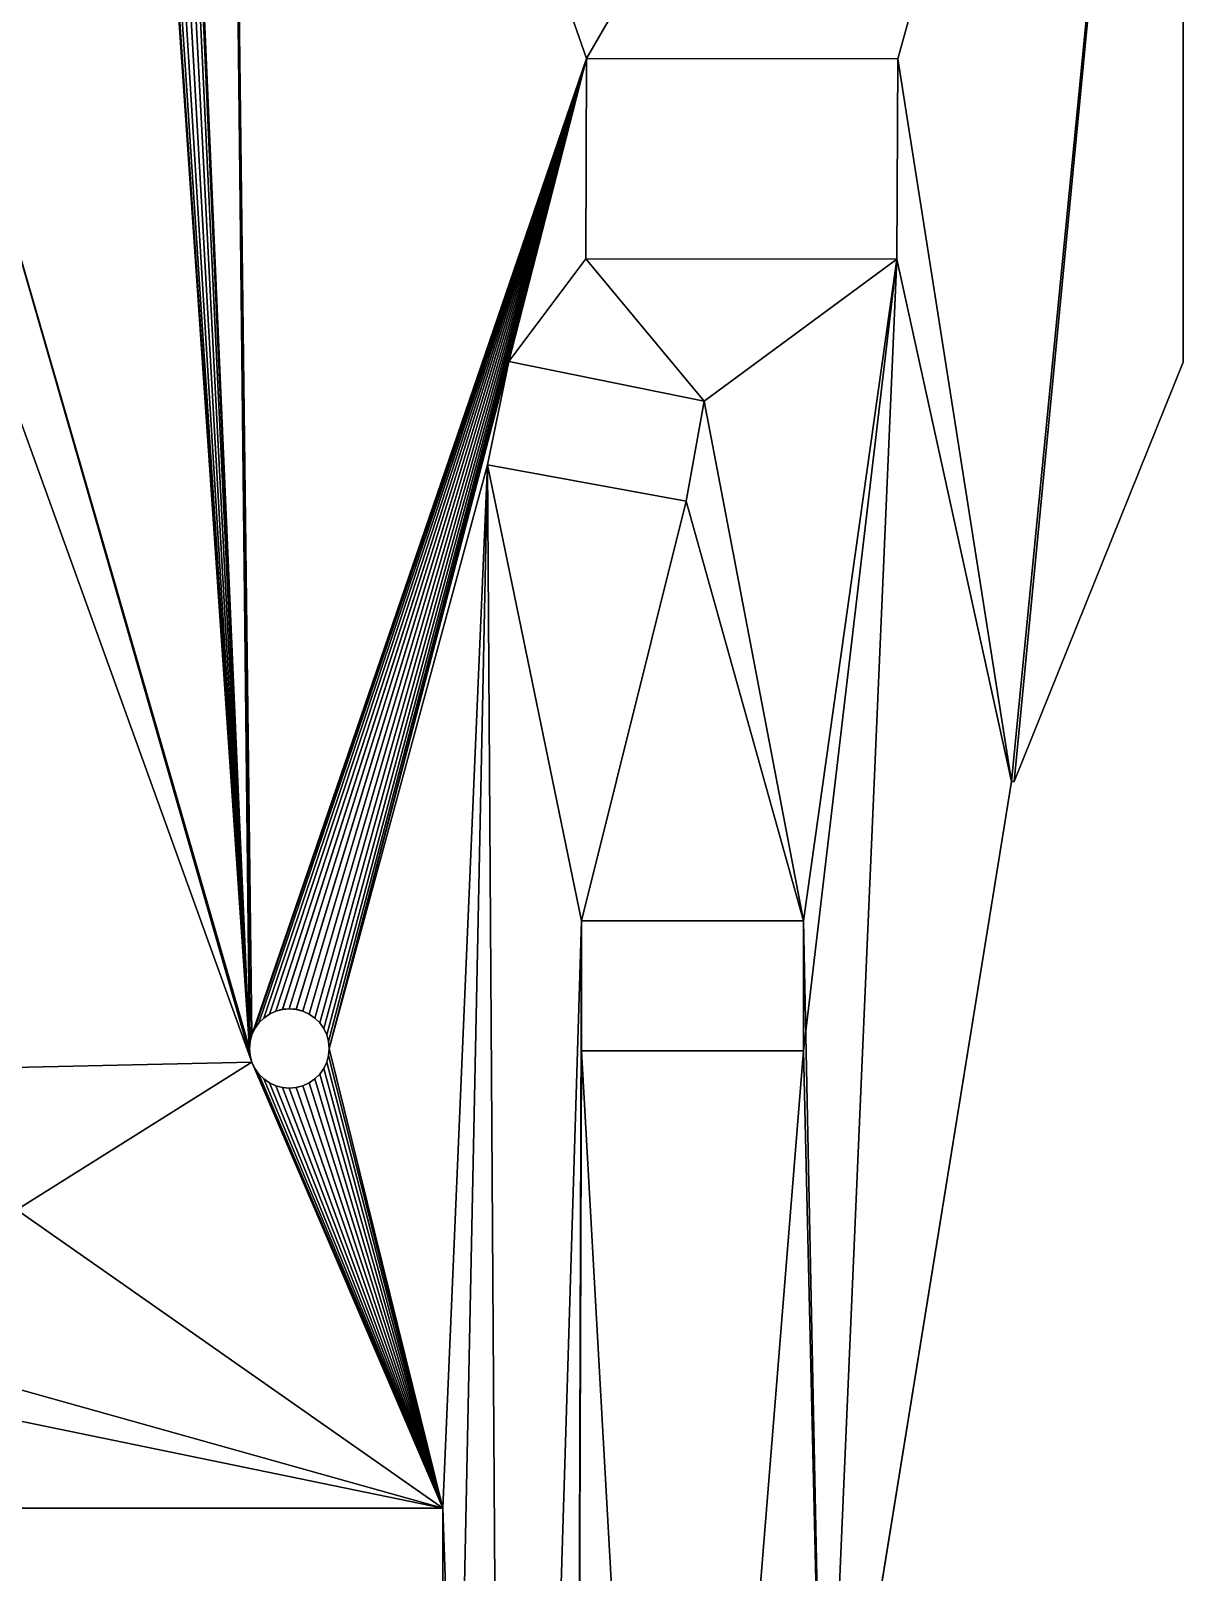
# Model space of a CAD drawing. Extents: x -74 to 237, y -40 to 259.
# Drawn here: x 191.8 to 235.9, y 64.4 to 123.5 of the extents above; entities that cross this region are included whole.
import ezdxf

# ---------------------------------------------------------------- set-up
doc = ezdxf.new("R2010")
doc.units = 0
doc.layers.get('0').update_dxf_attribs({"color": 13, "linetype": 'CONTINUOUS'})

# ---------------------------------------------------------------- blocks, each defined once
blk = doc.blocks.new('GROUP_1')
for p, q in [((309.539, 198.628, 0.013), (309.539, 147.566, 0.013)), ((309.539, 198.628, 10.013), (309.539, 147.565, 10.013)), ((286.642, 151.532), (286.663, 159.209)), ((286.642, 151.531, 10), (286.663, 159.208, 10)), ((286.663, 159.209), (298.593, 159.197, 0)), ((286.663, 159.209), (286.663, 159.208, 10)), ((286.663, 159.208, 10), (298.593, 159.196, 10)), ((298.593, 159.197, 0), (298.562, 151.52)), ((298.593, 159.196, 10), (298.562, 151.519, 10)), ((298.593, 159.197, 0), (298.593, 159.196, 10)), ((298.562, 151.52), (286.642, 151.532)), ((286.642, 151.532), (286.642, 151.531, 10)), ((298.562, 151.519, 10), (286.642, 151.531, 10)), ((298.562, 151.52), (298.562, 151.519, 10)), ((282.863, 143.627), (283.687, 147.593)), ((282.863, 143.627, 10), (283.687, 147.593, 10)), ((283.687, 147.593), (291.177, 146.077)), ((283.687, 147.593, 10), (291.177, 146.077, 10)), ((283.687, 147.593), (283.687, 147.593, 10)), ((303.058, 131.487, 0.013), (309.539, 147.566, 0.013)), ((303.058, 131.486, 10.013), (309.539, 147.565, 10.013)), ((309.539, 147.566, 0.013), (309.539, 147.565, 10.013)), ((291.177, 146.077), (290.48, 142.24, 0)), ((291.177, 146.077, 10), (290.48, 142.24, 10)), ((291.177, 146.077), (291.177, 146.077, 10)), ((290.48, 142.24, 0), (282.863, 143.627)), ((290.48, 142.24, 10), (282.863, 143.627, 10)), ((282.863, 143.627), (282.863, 143.627, 10)), ((290.48, 142.24, 0), (290.48, 142.24, 10)), ((302.953, 131.487, 0), (295.777, 87.125, 0)), ((302.953, 131.486, 10), (295.777, 87.125, 10)), ((302.953, 131.487, 0), (303.058, 131.487, 0.013)), ((302.953, 131.487, 0), (302.953, 131.486, 10)), ((302.953, 131.486, 10), (303.058, 131.486, 10.013)), ((303.058, 131.487, 0.013), (303.058, 131.486, 10.013)), ((286.476, 126.144, 0), (286.476, 121.172, 0)), ((294.985, 126.144, 0), (286.476, 126.144, 0)), ((294.985, 126.144, 10), (286.476, 126.144, 10)), ((286.476, 126.144, 10), (286.476, 121.171, 10)), ((286.476, 126.144, 0), (286.476, 126.144, 10)), ((294.985, 121.172, 0), (294.985, 126.144, 0)), ((294.985, 121.171, 10), (294.985, 126.144, 10)), ((294.985, 126.144, 0), (294.985, 126.144, 10)), ((274.29, 122.425, 0), (274.102, 122.237, 0)), ((274.29, 122.424, 10), (274.102, 122.236, 10)), ((274.507, 122.577, 0), (274.29, 122.425, 0)), ((274.507, 122.576, 10), (274.29, 122.424, 10)), ((274.29, 122.425, 0), (274.29, 122.424, 10)), ((274.748, 122.689, 0), (274.507, 122.577, 0)), ((274.748, 122.689, 10), (274.507, 122.576, 10)), ((274.507, 122.577, 0), (274.507, 122.576, 10)), ((275.005, 122.758, 0), (274.748, 122.689, 0)), ((275.005, 122.757, 10), (274.748, 122.689, 10)), ((274.748, 122.689, 0), (274.748, 122.689, 10)), ((275.269, 122.781, 0), (275.005, 122.758, 0)), ((275.269, 122.781, 10), (275.005, 122.757, 10)), ((275.005, 122.758, 0), (275.005, 122.757, 10)), ((275.534, 122.758, 0), (275.269, 122.781, 0)), ((275.534, 122.757, 10), (275.269, 122.781, 10)), ((275.269, 122.781, 0), (275.269, 122.781, 10)), ((275.791, 122.689, 0), (275.534, 122.758, 0)), ((275.534, 122.758, 0), (275.534, 122.757, 10)), ((275.791, 122.689, 10), (275.534, 122.757, 10)), ((276.031, 122.577, 0), (275.791, 122.689, 0)), ((276.031, 122.576, 10), (275.791, 122.689, 10)), ((275.791, 122.689, 0), (275.791, 122.689, 10)), ((276.249, 122.425, 0), (276.031, 122.577, 0)), ((276.031, 122.577, 0), (276.031, 122.576, 10)), ((276.249, 122.424, 10), (276.031, 122.576, 10)), ((276.437, 122.237, 0), (276.249, 122.425, 0)), ((276.249, 122.425, 0), (276.249, 122.424, 10)), ((276.437, 122.236, 10), (276.249, 122.424, 10)), ((273.837, 121.778, 0), (273.769, 121.522, 0)), ((273.837, 121.778, 10), (273.769, 121.521, 10)), ((273.95, 122.019, 0), (273.837, 121.778, 0)), ((273.95, 122.019, 10), (273.837, 121.778, 10)), ((273.837, 121.778, 0), (273.837, 121.778, 10)), ((274.102, 122.237, 0), (273.95, 122.019, 0)), ((274.102, 122.236, 10), (273.95, 122.019, 10)), ((273.95, 122.019, 0), (273.95, 122.019, 10)), ((274.102, 122.237, 0), (274.102, 122.236, 10)), ((276.589, 122.019, 0), (276.437, 122.237, 0)), ((276.437, 122.237, 0), (276.437, 122.236, 10)), ((276.589, 122.019, 10), (276.437, 122.236, 10)), ((276.702, 121.778, 0), (276.589, 122.019, 0)), ((276.702, 121.778, 10), (276.589, 122.019, 10)), ((276.589, 122.019, 0), (276.589, 122.019, 10)), ((276.77, 121.522, 0), (276.702, 121.778, 0)), ((276.77, 121.521, 10), (276.702, 121.778, 10)), ((276.702, 121.778, 0), (276.702, 121.778, 10)), ((273.769, 121.522, 0), (273.745, 121.257, 0)), ((273.769, 121.521, 10), (273.745, 121.257, 10)), ((273.745, 121.257, 0), (273.769, 120.993, 0)), ((273.745, 121.257, 10), (273.769, 120.992, 10)), ((273.745, 121.257, 0), (273.745, 121.257, 10)), ((273.769, 121.522, 0), (273.769, 121.521, 10)), ((276.793, 121.257, 0), (276.77, 121.522, 0)), ((276.77, 121.522, 0), (276.77, 121.521, 10)), ((276.793, 121.257, 10), (276.77, 121.521, 10)), ((276.77, 120.993, 0), (276.793, 121.257, 0)), ((276.77, 120.992, 10), (276.793, 121.257, 10)), ((276.793, 121.257, 0), (276.793, 121.257, 10)), ((286.476, 121.172, 0), (294.985, 121.172, 0)), ((286.476, 121.172, 0), (286.476, 121.171, 10)), ((286.476, 121.171, 10), (294.985, 121.171, 10)), ((294.985, 121.172, 0), (294.985, 121.171, 10)), ((273.769, 120.993, 0), (273.837, 120.736, 0)), ((273.769, 120.993, 0), (273.769, 120.992, 10)), ((273.769, 120.992, 10), (273.837, 120.735, 10)), ((273.837, 120.736, 0), (273.95, 120.495, 0)), ((273.837, 120.736, 0), (273.837, 120.735, 10)), ((273.837, 120.735, 10), (273.95, 120.495, 10)), ((276.589, 120.495, 0), (276.702, 120.736, 0)), ((276.589, 120.495, 10), (276.702, 120.735, 10)), ((276.702, 120.736, 0), (276.77, 120.993, 0)), ((276.702, 120.735, 10), (276.77, 120.992, 10)), ((276.702, 120.736, 0), (276.702, 120.735, 10)), ((276.77, 120.993, 0), (276.77, 120.992, 10)), ((273.95, 120.495, 0), (274.102, 120.278, 0)), ((273.95, 120.495, 10), (274.102, 120.277, 10)), ((273.95, 120.495, 0), (273.95, 120.495, 10)), ((274.102, 120.278, 0), (274.29, 120.09, 0)), ((274.102, 120.278, 0), (274.102, 120.277, 10)), ((274.102, 120.277, 10), (274.29, 120.089, 10)), ((274.29, 120.09, 0), (274.507, 119.937, 0)), ((274.29, 120.09, 0), (274.29, 120.089, 10)), ((274.29, 120.089, 10), (274.507, 119.937, 10)), ((276.031, 119.937, 0), (276.249, 120.09, 0)), ((276.031, 119.937, 10), (276.249, 120.089, 10)), ((276.249, 120.09, 0), (276.437, 120.278, 0)), ((276.249, 120.089, 10), (276.437, 120.277, 10)), ((276.249, 120.09, 0), (276.249, 120.089, 10)), ((276.437, 120.278, 0), (276.589, 120.495, 0)), ((276.437, 120.277, 10), (276.589, 120.495, 10)), ((276.437, 120.278, 0), (276.437, 120.277, 10)), ((276.589, 120.495, 0), (276.589, 120.495, 10)), ((274.507, 119.937, 0), (274.748, 119.825, 0)), ((274.507, 119.937, 10), (274.748, 119.824, 10)), ((274.507, 119.937, 0), (274.507, 119.937, 10)), ((274.748, 119.825, 0), (275.005, 119.756, 0)), ((274.748, 119.825, 0), (274.748, 119.824, 10)), ((274.748, 119.824, 10), (275.005, 119.756, 10)), ((275.005, 119.756, 0), (275.269, 119.733, 0)), ((275.005, 119.756, 10), (275.269, 119.733, 10)), ((275.005, 119.756, 0), (275.005, 119.756, 10)), ((275.269, 119.733, 0), (275.534, 119.756, 0)), ((275.269, 119.733, 10), (275.534, 119.756, 10)), ((275.269, 119.733, 0), (275.269, 119.733, 10)), ((275.534, 119.756, 0), (275.791, 119.825, 0)), ((275.534, 119.756, 10), (275.791, 119.824, 10)), ((275.534, 119.756, 0), (275.534, 119.756, 10)), ((275.791, 119.825, 0), (276.031, 119.937, 0)), ((275.791, 119.824, 10), (276.031, 119.937, 10)), ((275.791, 119.825, 0), (275.791, 119.824, 10)), ((276.031, 119.937, 0), (276.031, 119.937, 10)), ((281.152, 103.639, 0), (196.112, 103.639, 0)), ((281.152, 103.639, 10), (196.112, 103.639, 10)), ((281.152, 60.282, 0), (281.152, 103.639, 0)), ((281.152, 60.282, 10), (281.152, 103.639, 10)), ((281.152, 103.639, 0), (281.152, 103.639, 10))]:
    blk.add_line(p, q)
mesh = blk.add_polyface()
corners = [(262.747, 159.197, 0), (257.213, 172.341, 0.009), (258.229, 175.688, 0.009), (258.572, 179.169, 0.009), (240.729, 197.012, 0.009), (237.68, 231.904, 0.013), (239.096, 232.987, 0.013), (240.273, 234.325, 0.013), (241.167, 235.867, 0.013), (244.21, 196.67, 0.009), (241.742, 237.554, 0.013), (241.977, 239.32, 0.013), (243.376, 289.162, 0.013), (243.644, 284.505, 0.013), (253.628, 285.201, 0.013), (247.557, 195.654, 0.009), (250.642, 194.005, 0.009), (253.346, 191.786, 0.009), (255.565, 189.082, 0.009), (286.663, 159.209), (272.891, 198.628, 0.013), (309.539, 198.628, 0.013), (298.593, 159.197, 0), (236.656, 247.908, 0.013), (238.198, 247.014, 0.013), (239.537, 245.837, 0.013), (240.619, 244.421, 0.013), (241.405, 242.821, 0.013), (241.864, 241.099, 0.013), (267.761, 273.242, 0.013), (257.213, 185.998, 0.009), (258.229, 182.65, 0.009), (265.327, 244.038, 0.013), (265.437, 244.611, 0.013), (265.762, 245.101, 0.013), (266.252, 245.436, 0.013), (266.833, 245.557, 0.013), (267.416, 245.447, 0.013), (267.761, 267.286, 0.013), (267.913, 245.123, 0.013), (272.891, 259.468, 0.013), (268.248, 244.634, 0.013), (268.37, 244.054, 0.013), (273.745, 121.257, 0), (265.448, 243.465, 0.013), (265.783, 242.979, 0.013), (266.28, 242.651, 0.013), (266.864, 242.535, 0.013), (267.445, 242.647, 0.013), (267.935, 242.976, 0.013), (268.26, 243.467, 0.013)]
mesh.append_faces([[corners[k] for k in face] for face in [(4, 8, 9), (9, 14, 15), (15, 14, 16), (16, 14, 17), (17, 14, 18), (19, 21, 22), (23, 12, 24), (24, 12, 25), (25, 12, 26), (26, 12, 27), (27, 12, 28), (28, 12, 11), (18, 29, 30), (30, 29, 31), (31, 29, 3), (32, 29, 33), (33, 29, 34), (34, 29, 35), (35, 29, 36), (36, 29, 37), (39, 40, 41), (41, 40, 42)]], dxfattribs={"vtx0": -1, "vtx1": -1})
mesh.append_faces([[corners[k] for k in face] for face in [(9, 11, 12), (14, 29, 18), (3, 29, 32), (3, 32, 0), (39, 38, 40), (43, 0, 32), (43, 42, 20)]], dxfattribs={"vtx0": -1, "vtx1": -1, "vtx2": -1})
mesh.append_faces([[corners[k] for k in face] for face in [(0, 1, 2), (0, 2, 3), (4, 5, 6), (4, 6, 7), (4, 7, 8), (9, 8, 10), (9, 10, 11), (9, 12, 13), (9, 13, 14), (19, 20, 21), (37, 29, 38), (38, 39, 37), (42, 40, 20), (43, 32, 44), (43, 44, 45), (43, 45, 46), (43, 46, 47), (43, 47, 48), (43, 48, 49), (43, 49, 50), (43, 50, 42)]], dxfattribs={"vtx0": -1, "vtx2": -1})
mesh = blk.add_polyface()
corners = [(262.747, 159.196, 10), (273.745, 121.257, 10), (265.327, 244.038, 10.013), (265.448, 243.464, 10.013), (265.783, 242.979, 10.013), (266.28, 242.651, 10.013), (266.864, 242.534, 10.013), (267.445, 242.646, 10.013), (267.935, 242.975, 10.013), (268.26, 243.467, 10.013), (268.37, 244.053, 10.013), (272.891, 198.628, 10.013), (286.663, 159.208, 10), (309.539, 198.628, 10.013), (298.593, 159.196, 10), (237.68, 231.903, 10.013), (240.729, 197.012, 10.009), (239.096, 232.986, 10.013), (240.273, 234.324, 10.013), (241.167, 235.866, 10.013), (244.21, 196.669, 10.009), (241.742, 237.553, 10.013), (241.977, 239.32, 10.013), (243.376, 289.162, 10.013), (243.644, 284.505, 10.013), (253.628, 285.2, 10.013), (247.557, 195.654, 10.009), (250.642, 194.005, 10.009), (253.346, 191.786, 10.009), (255.565, 189.082, 10.009), (257.213, 172.341, 10.009), (258.229, 175.688, 10.009), (258.572, 179.169, 10.009), (236.656, 247.907, 10.013), (238.198, 247.013, 10.013), (239.537, 245.836, 10.013), (240.619, 244.421, 10.013), (241.405, 242.821, 10.013), (241.864, 241.099, 10.013), (267.761, 273.242, 10.013), (257.213, 185.997, 10.009), (258.229, 182.65, 10.009), (265.437, 244.611, 10.013), (265.762, 245.101, 10.013), (266.252, 245.435, 10.013), (266.833, 245.556, 10.013), (267.416, 245.447, 10.013), (267.761, 267.286, 10.013), (267.913, 245.123, 10.013), (272.891, 259.468, 10.013), (268.248, 244.633, 10.013)]
mesh.append_faces([[corners[k] for k in face] for face in [(2, 1, 3), (3, 1, 4), (4, 1, 5), (5, 1, 6), (6, 1, 7), (7, 1, 8), (8, 1, 9), (9, 1, 10), (11, 12, 13), (15, 16, 17), (17, 16, 18), (18, 16, 19), (19, 20, 21), (21, 20, 22), (23, 20, 24), (24, 20, 25), (30, 0, 31), (31, 0, 32), (39, 46, 47), (48, 47, 46), (49, 10, 11)]], dxfattribs={"vtx0": -1, "vtx1": -1})
mesh.append_faces([[corners[k] for k in face] for face in [(0, 1, 2), (10, 1, 11), (22, 20, 23), (39, 25, 29), (39, 32, 2), (2, 32, 0), (47, 48, 49)]], dxfattribs={"vtx0": -1, "vtx1": -1, "vtx2": -1})
mesh.append_faces([[corners[k] for k in face] for face in [(13, 12, 14), (19, 16, 20), (25, 20, 26), (25, 26, 27), (25, 27, 28), (25, 28, 29), (23, 33, 34), (23, 34, 35), (23, 35, 36), (23, 36, 37), (23, 37, 38), (23, 38, 22), (39, 29, 40), (39, 40, 41), (39, 41, 32), (39, 2, 42), (39, 42, 43), (39, 43, 44), (39, 44, 45), (39, 45, 46), (49, 48, 50), (49, 50, 10)]], dxfattribs={"vtx0": -1, "vtx2": -1})
mesh = blk.add_polyface()
corners = [(225.893, 169.257, 0.009), (224.77, 125.7, 0), (224.244, 172.341, 0.009), (233.378, 125.7, 0), (228.112, 166.553, 0.009), (230.816, 164.334, 0.009), (233.9, 162.685, 0.009), (233.378, 120.359, 0), (250.638, 164.338, 0.008), (250.817, 159.209, 0), (250.797, 151.532, 0), (253.346, 166.553, 0.008), (262.747, 159.197, 0), (255.565, 169.256, 0.009), (257.213, 172.341, 0.009), (248.643, 125.7, 0), (247.557, 162.685, 0.008), (257.25, 125.7, 0), (262.716, 151.52, 0), (257.251, 120.359, 0), (257.251, 110.336, 0), (248.643, 115.677, 0), (248.643, 120.359, 0), (257.25, 115.677, 0), (182.991, 165.589, 0.013), (175.355, 141.71, 0.013), (175.315, 165.569, 0.013), (182.918, 141.712, 0.013), (272.891, 198.628, 0.013), (273.769, 121.522, 0), (273.745, 121.257, 0), (173.153, 115.982, 0.013), (175.355, 130.422, 0.013), (196.112, 123.087, 0), (175.125, 232.692, 0.013), (182.918, 130.367, 0.013), (192.859, 147.537, 0.013), (195.183, 140.07, 0.013), (198.953, 141.236, 0.013), (196.112, 103.639, 0), (224.77, 120.359, 0), (222.886, 179.17, 0.009), (223.229, 175.688, 0.009), (248.643, 110.336, 0), (237.248, 161.669, 0.009), (240.729, 161.327, 0.009), (244.21, 161.669, 0.008), (273.837, 120.736, 0), (273.769, 120.993, 0)]
mesh.append_faces([[corners[k] for k in face] for face in [(0, 1, 2), (1, 0, 3), (3, 6, 7), (9, 11, 12), (8, 15, 16), (15, 10, 17), (17, 18, 19), (19, 21, 22), (21, 19, 23), (23, 19, 20), (24, 25, 26), (25, 24, 27), (31, 32, 33), (32, 26, 25), (33, 38, 39), (40, 2, 1), (43, 22, 21), (47, 12, 48), (48, 12, 30)]], dxfattribs={"vtx0": -1, "vtx1": -1})
mesh.append_faces([[corners[k] for k in face] for face in [(15, 8, 10), (19, 18, 20), (32, 31, 34), (33, 27, 24), (33, 24, 36), (39, 38, 40), (43, 7, 6), (43, 16, 15), (47, 20, 18)]], dxfattribs={"vtx0": -1, "vtx1": -1, "vtx2": -1})
mesh.append_faces([[corners[k] for k in face] for face in [(3, 0, 4), (3, 4, 5), (3, 5, 6), (8, 9, 10), (9, 8, 11), (12, 11, 13), (12, 13, 14), (17, 10, 18), (28, 29, 30), (33, 32, 35), (33, 35, 27), (33, 36, 37), (33, 37, 38), (40, 41, 42), (40, 42, 2), (43, 40, 7), (43, 6, 44), (43, 44, 45), (43, 45, 46), (43, 46, 16), (43, 15, 22), (47, 18, 12)]], dxfattribs={"vtx0": -1, "vtx2": -1})
mesh = blk.add_polyface()
corners = [(196.112, 123.086, 10), (248.643, 110.336, 10), (224.77, 120.358, 10), (198.953, 141.236, 10.013), (222.886, 179.169, 10.009), (223.229, 175.688, 10.009), (224.244, 172.341, 10.009), (233.378, 120.358, 10), (233.378, 125.699, 10), (233.9, 162.684, 10.009), (237.248, 161.669, 10.009), (240.729, 161.326, 10.009), (244.21, 161.669, 10.008), (247.557, 162.684, 10.008), (257.251, 120.358, 10), (281.152, 103.639, 10), (273.837, 120.735, 10), (262.716, 151.519, 10), (262.747, 159.196, 10), (273.769, 120.992, 10), (273.745, 121.257, 10), (273.769, 121.521, 10), (272.891, 198.628, 10.013), (224.77, 125.699, 10), (225.893, 169.256, 10.009), (228.112, 166.552, 10.009), (230.816, 164.333, 10.009), (250.638, 164.337, 10.008), (250.817, 159.208, 10), (253.346, 166.552, 10.008), (250.797, 151.531, 10), (255.565, 169.256, 10.009), (257.213, 172.341, 10.009), (248.643, 125.699, 10), (248.643, 115.677, 10), (248.643, 120.358, 10), (257.25, 125.699, 10), (257.25, 115.677, 10), (257.251, 110.336, 10), (175.125, 232.691, 10.013), (173.153, 115.982, 10.013), (175.355, 130.421, 10.013), (182.918, 130.367, 10.013), (182.918, 141.712, 10.013), (182.991, 165.589, 10.013), (192.859, 147.537, 10.013), (195.183, 140.07, 10.013), (175.315, 165.568, 10.013), (175.355, 141.709, 10.013)]
mesh.append_faces([[corners[k] for k in face] for face in [(4, 2, 5), (5, 2, 6), (2, 1, 7), (7, 1, 8), (9, 1, 10), (10, 1, 11), (11, 1, 12), (12, 1, 13), (17, 16, 18), (21, 22, 20), (6, 23, 24), (23, 6, 2), (24, 8, 25), (25, 8, 26), (26, 8, 9), (27, 28, 29), (28, 27, 30), (29, 18, 31), (31, 18, 32), (13, 33, 27), (33, 34, 35), (30, 36, 17), (37, 35, 34), (35, 37, 14), (41, 0, 42), (42, 0, 43), (45, 0, 46), (46, 0, 3), (47, 48, 44), (48, 47, 41)]], dxfattribs={"vtx0": -1, "vtx1": -1})
mesh.append_faces([[corners[k] for k in face] for face in [(0, 1, 2), (0, 2, 3), (8, 1, 9), (14, 15, 16), (14, 16, 17), (33, 13, 1), (27, 33, 30), (39, 40, 41), (43, 0, 44), (44, 0, 45)]], dxfattribs={"vtx0": -1, "vtx1": -1, "vtx2": -1})
mesh.append_faces([[corners[k] for k in face] for face in [(18, 16, 19), (18, 19, 20), (24, 23, 8), (29, 28, 18), (33, 1, 34), (30, 33, 36), (17, 36, 14), (14, 37, 38), (41, 40, 0), (44, 48, 43)]], dxfattribs={"vtx0": -1, "vtx2": -1})
mesh = blk.add_polyface()
corners = [(273.769, 121.522, 0), (272.891, 198.628, 0.013), (273.837, 121.778, 0), (286.663, 159.209), (273.95, 122.019, 0), (274.102, 122.237, 0), (274.29, 122.425, 0), (274.507, 122.577, 0), (274.748, 122.689, 0), (275.005, 122.758, 0), (275.269, 122.781, 0), (275.534, 122.758, 0), (275.791, 122.689, 0), (276.031, 122.577, 0), (276.249, 122.425, 0), (276.437, 122.237, 0), (276.589, 122.019, 0), (276.702, 121.778, 0), (276.77, 121.522, 0), (276.793, 121.257, 0), (283.687, 147.593), (282.863, 143.627), (281.152, 103.639, 0), (286.642, 151.532), (298.593, 159.197, 0), (309.539, 198.628, 0.013), (302.953, 131.487, 0), (303.058, 131.487, 0.013), (309.539, 147.566, 0.013), (291.177, 146.077), (298.562, 151.52), (294.985, 126.144, 0), (294.985, 121.172, 0), (295.777, 87.125, 0), (286.476, 126.144, 0), (290.48, 142.24, 0), (273.837, 120.736, 0), (273.95, 120.495, 0), (274.102, 120.278, 0), (274.29, 120.09, 0), (274.507, 119.937, 0), (274.748, 119.825, 0), (275.005, 119.756, 0), (275.269, 119.733, 0), (275.534, 119.756, 0), (275.791, 119.825, 0), (276.031, 119.937, 0), (276.249, 120.09, 0), (276.437, 120.278, 0), (276.589, 120.495, 0), (276.702, 120.736, 0), (276.77, 120.993, 0)]
mesh.append_faces([[corners[k] for k in face] for face in [(27, 25, 28)]], dxfattribs={"vtx0": -1})
mesh.append_faces([[corners[k] for k in face] for face in [(0, 1, 2), (2, 3, 4), (4, 3, 5), (5, 3, 6), (6, 3, 7), (7, 3, 8), (8, 3, 9), (9, 3, 10), (10, 3, 11), (11, 3, 12), (12, 3, 13), (13, 3, 14), (14, 3, 15), (15, 3, 16), (16, 3, 17), (17, 3, 18), (18, 3, 19), (26, 25, 27), (31, 30, 32), (33, 30, 26), (34, 35, 31)]], dxfattribs={"vtx0": -1, "vtx1": -1})
mesh.append_faces([[corners[k] for k in face] for face in [(2, 1, 3), (19, 3, 20), (19, 21, 22), (24, 25, 26), (29, 30, 31), (32, 30, 33)]], dxfattribs={"vtx0": -1, "vtx1": -1, "vtx2": -1})
mesh.append_faces([[corners[k] for k in face] for face in [(19, 20, 21), (20, 3, 23), (23, 29, 20), (29, 23, 30), (26, 30, 24), (34, 21, 35), (31, 35, 29), (22, 36, 37), (22, 37, 38), (22, 38, 39), (22, 39, 40), (22, 40, 41), (22, 41, 42), (22, 43, 44), (22, 44, 45), (22, 45, 46), (22, 46, 47), (22, 47, 48), (22, 48, 49), (22, 49, 50), (22, 50, 51), (22, 51, 19)]], dxfattribs={"vtx0": -1, "vtx2": -1})
mesh = blk.add_polyface()
corners = [(273.837, 120.735, 10), (281.152, 103.639, 10), (273.95, 120.495, 10), (274.102, 120.277, 10), (274.29, 120.089, 10), (274.507, 119.937, 10), (274.748, 119.824, 10), (275.005, 119.756, 10), (275.269, 119.733, 10), (275.534, 119.756, 10), (275.791, 119.824, 10), (276.031, 119.937, 10), (276.249, 120.089, 10), (276.437, 120.277, 10), (276.589, 120.495, 10), (276.702, 120.735, 10), (276.77, 120.992, 10), (276.793, 121.257, 10), (282.863, 143.627, 10), (286.476, 126.144, 10), (290.48, 142.24, 10), (294.985, 126.144, 10), (291.177, 146.077, 10), (286.642, 151.531, 10), (283.687, 147.593, 10), (298.562, 151.519, 10), (295.777, 87.125, 10), (302.953, 131.486, 10), (298.593, 159.196, 10), (286.663, 159.208, 10), (272.891, 198.628, 10.013), (273.837, 121.778, 10), (273.769, 121.521, 10), (273.95, 122.019, 10), (274.102, 122.236, 10), (274.29, 122.424, 10), (274.507, 122.576, 10), (274.748, 122.689, 10), (275.005, 122.757, 10), (275.269, 122.781, 10), (275.534, 122.757, 10), (275.791, 122.689, 10), (276.031, 122.576, 10), (276.249, 122.424, 10), (276.437, 122.236, 10), (276.589, 122.019, 10), (276.702, 121.778, 10), (276.77, 121.521, 10), (309.539, 198.628, 10.013), (303.058, 131.486, 10.013), (309.539, 147.565, 10.013)]
mesh.append_faces([[corners[k] for k in face] for face in [(48, 49, 50)]], dxfattribs={"vtx0": -1})
mesh.append_faces([[corners[k] for k in face] for face in [(0, 1, 2), (2, 1, 3), (3, 1, 4), (4, 1, 5), (5, 1, 6), (6, 1, 7), (7, 1, 8), (8, 1, 9), (9, 1, 10), (10, 1, 11), (11, 1, 12), (12, 1, 13), (13, 1, 14), (14, 1, 15), (15, 1, 16), (16, 1, 17), (18, 19, 20), (20, 21, 22), (22, 23, 24), (23, 22, 25), (25, 27, 28), (31, 30, 32), (24, 17, 18), (29, 24, 23)]], dxfattribs={"vtx0": -1, "vtx1": -1})
mesh.append_faces([[corners[k] for k in face] for face in [(25, 22, 21), (25, 21, 26), (29, 30, 31), (29, 17, 24), (18, 17, 1), (48, 28, 27)]], dxfattribs={"vtx0": -1, "vtx1": -1, "vtx2": -1})
mesh.append_faces([[corners[k] for k in face] for face in [(20, 19, 21), (25, 26, 27), (29, 31, 33), (29, 33, 34), (29, 34, 35), (29, 35, 36), (29, 36, 37), (29, 37, 38), (29, 38, 39), (29, 39, 40), (29, 40, 41), (29, 41, 42), (29, 42, 43), (29, 43, 44), (29, 44, 45), (29, 45, 46), (29, 46, 47), (29, 47, 17), (48, 27, 49)]], dxfattribs={"vtx0": -1, "vtx2": -1})
mesh = blk.add_polyface()
corners = [(309.539, 147.566, 0.013), (309.539, 198.628, 10.013), (309.539, 147.565, 10.013), (309.539, 198.628, 0.013)]
mesh.append_faces([[corners[k] for k in face] for face in [(0, 1, 2), (1, 0, 3)]], dxfattribs={"vtx0": -1})
mesh = blk.add_polyface()
corners = [(286.642, 151.532), (286.663, 159.208, 10), (286.642, 151.531, 10), (286.663, 159.209)]
mesh.append_faces([[corners[k] for k in face] for face in [(0, 1, 2), (1, 0, 3)]], dxfattribs={"vtx0": -1})
mesh = blk.add_polyface()
corners = [(298.593, 159.197, 0), (286.663, 159.208, 10), (286.663, 159.209), (298.593, 159.196, 10)]
mesh.append_faces([[corners[k] for k in face] for face in [(0, 1, 2), (1, 0, 3)]], dxfattribs={"vtx0": -1})
mesh = blk.add_polyface()
corners = [(298.593, 159.196, 10), (298.562, 151.52), (298.562, 151.519, 10), (298.593, 159.197, 0)]
mesh.append_faces([[corners[k] for k in face] for face in [(0, 1, 2), (1, 0, 3)]], dxfattribs={"vtx0": -1})
mesh = blk.add_polyface()
corners = [(286.642, 151.531, 10), (298.562, 151.52), (286.642, 151.532), (298.562, 151.519, 10)]
mesh.append_faces([[corners[k] for k in face] for face in [(0, 1, 2), (1, 0, 3)]], dxfattribs={"vtx0": -1})
mesh = blk.add_polyface()
corners = [(282.863, 143.627), (283.687, 147.593, 10), (282.863, 143.627, 10), (283.687, 147.593)]
mesh.append_faces([[corners[k] for k in face] for face in [(0, 1, 2), (1, 0, 3)]], dxfattribs={"vtx0": -1})
mesh = blk.add_polyface()
corners = [(291.177, 146.077, 10), (283.687, 147.593), (291.177, 146.077), (283.687, 147.593, 10)]
mesh.append_faces([[corners[k] for k in face] for face in [(0, 1, 2), (1, 0, 3)]], dxfattribs={"vtx0": -1})
mesh = blk.add_polyface()
corners = [(303.058, 131.487, 0.013), (309.539, 147.565, 10.013), (303.058, 131.486, 10.013), (309.539, 147.566, 0.013)]
mesh.append_faces([[corners[k] for k in face] for face in [(0, 1, 2), (1, 0, 3)]], dxfattribs={"vtx0": -1})
mesh = blk.add_polyface()
corners = [(291.177, 146.077, 10), (290.48, 142.24, 0), (290.48, 142.24, 10), (291.177, 146.077)]
mesh.append_faces([[corners[k] for k in face] for face in [(0, 1, 2), (1, 0, 3)]], dxfattribs={"vtx0": -1})
mesh = blk.add_polyface()
corners = [(196.112, 103.639, 10), (248.643, 110.336, 10), (196.112, 123.086, 10), (281.152, 103.639, 10), (257.251, 110.336, 10), (257.251, 120.358, 10), (257.896, 32.462, 10), (259.393, 39.485, 10), (257.775, 37.021, 10), (283.59, 32.436, 10), (271.44, 45.891, 10), (279.95, 45.891, 10), (279.95, 50.864, 10), (281.152, 60.282, 10), (282.863, 143.627, 10), (286.476, 126.144, 10), (286.202, 42.268, 10), (286.476, 121.171, 10), (289.954, 58.916, 10), (294.985, 121.171, 10), (295.777, 87.125, 10), (294.985, 126.144, 10), (180.675, 53.059, 10), (212.042, 45.949, 10), (180.675, 58.341, 10), (211.739, 58.341, 10), (211.739, 60.282, 10), (248.642, 52.624, 10), (220.551, 39.485, 10), (234.002, 39.485, 10), (245.942, 39.485, 10), (248.64, 47.283, 10), (257.249, 52.624, 10), (271.44, 50.864, 10), (232.505, 32.462, 10), (232.384, 37.021, 10), (247.929, 32.462, 10), (247.818, 36.959, 10), (257.249, 47.283, 10), (212.042, 38.949, 10), (175.961, 28.964, 10), (176.028, 28.713, 10), (176.051, 28.455, 10), (182.701, 25.795, 10), (204.216, 32.462, 10), (183.698, 7.449, 10), (204.216, 7.449, 10), (222.538, 32.462, 10), (222.427, 36.959, 10)]
mesh.append_faces([[corners[k] for k in face] for face in [(6, 7, 8), (34, 29, 35), (30, 36, 37), (44, 45, 46), (28, 47, 48)]], dxfattribs={"vtx0": -1})
mesh.append_faces([[corners[k] for k in face] for face in [(0, 1, 2), (1, 3, 4), (10, 9, 11), (11, 9, 12), (13, 9, 3), (15, 16, 17), (18, 17, 16), (17, 18, 19), (19, 20, 21), (22, 23, 24), (24, 23, 25), (25, 23, 26), (26, 23, 13), (27, 30, 31), (33, 7, 10), (7, 31, 30), (31, 7, 38), (38, 7, 32), (39, 47, 23)]], dxfattribs={"vtx0": -1, "vtx1": -1})
mesh.append_faces([[corners[k] for k in face] for face in [(4, 3, 5), (7, 9, 10), (12, 9, 13), (3, 9, 14), (14, 9, 15), (13, 23, 27), (27, 23, 28), (27, 29, 30), (13, 32, 7), (13, 7, 33), (29, 36, 30), (39, 42, 43), (39, 43, 44), (44, 43, 45), (23, 47, 28)]], dxfattribs={"vtx0": -1, "vtx1": -1, "vtx2": -1})
mesh.append_faces([[corners[k] for k in face] for face in [(1, 0, 3), (7, 6, 9), (15, 9, 16), (19, 18, 20), (27, 28, 29), (13, 27, 32), (13, 33, 12), (29, 34, 36), (39, 40, 41), (39, 41, 42), (39, 44, 47)]], dxfattribs={"vtx0": -1, "vtx2": -1})
mesh = blk.add_polyface()
corners = [(234.002, 39.485, 0), (232.505, 32.463, 0), (232.384, 37.022, 0), (247.929, 32.463, 0), (245.942, 39.485, 0), (247.818, 36.96, 0), (176.028, 28.714, 0), (212.042, 38.949, 0), (176.051, 28.456, 0), (182.701, 25.795, 0), (204.216, 32.462, 0), (182.701, 13.86, 0), (183.698, 7.449, 0), (222.538, 32.463, 0), (220.551, 39.485, 0), (222.427, 36.96, 0), (212.042, 45.949, 0), (180.675, 53.059, 0), (211.739, 58.341, 0), (204.216, 7.449, 0), (248.64, 47.283, 0), (259.393, 39.485, 0), (257.249, 47.283, 0), (180.675, 58.341, 0), (281.152, 103.639, 0), (282.863, 143.627), (281.152, 60.282, 0), (286.202, 42.269, 0), (286.476, 121.172, 0), (289.954, 58.916, 0), (286.476, 126.144, 0), (294.985, 121.172, 0), (295.777, 87.125, 0), (257.896, 32.463, 0), (257.775, 37.022, 0), (283.59, 32.436, 0), (271.44, 45.891, 0), (271.44, 50.864, 0), (279.95, 45.891, 0), (211.739, 60.282, 0), (248.642, 52.625, 0), (257.249, 52.625, 0), (279.95, 50.864, 0), (196.112, 103.639, 0), (224.77, 120.359, 0), (248.643, 110.336, 0), (257.251, 110.336, 0), (273.837, 120.736, 0), (275.005, 119.756, 0), (275.269, 119.733, 0)]
mesh.append_faces([[corners[k] for k in face] for face in [(0, 1, 2), (3, 4, 5), (13, 14, 15), (18, 17, 23), (21, 33, 34), (26, 18, 39)]], dxfattribs={"vtx0": -1})
mesh.append_faces([[corners[k] for k in face] for face in [(1, 0, 3), (6, 7, 8), (9, 10, 11), (10, 7, 13), (24, 25, 26), (27, 28, 29), (28, 27, 30), (29, 31, 32), (33, 21, 35), (36, 21, 37), (35, 30, 27), (16, 40, 7), (14, 40, 0), (40, 26, 41), (41, 26, 22), (37, 26, 42), (42, 26, 38), (43, 45, 24)]], dxfattribs={"vtx0": -1, "vtx1": -1})
mesh.append_faces([[corners[k] for k in face] for face in [(3, 0, 4), (8, 7, 9), (9, 7, 10), (11, 10, 12), (13, 7, 14), (16, 17, 18), (35, 21, 36), (35, 38, 26), (35, 26, 25), (35, 25, 30), (18, 26, 16), (16, 26, 40), (7, 40, 14), (0, 40, 4), (22, 26, 21), (21, 26, 37), (43, 44, 45), (24, 46, 47)]], dxfattribs={"vtx0": -1, "vtx1": -1, "vtx2": -1})
mesh.append_faces([[corners[k] for k in face] for face in [(20, 21, 4), (21, 20, 22), (29, 28, 31), (35, 36, 38), (4, 40, 20), (24, 45, 46), (24, 48, 49)]], dxfattribs={"vtx0": -1, "vtx2": -1})
mesh.append_faces([[corners[k] for k in face] for face in [(19, 12, 10)]], dxfattribs={"vtx1": -1})
mesh = blk.add_polyface()
corners = [(282.863, 143.627, 10), (290.48, 142.24, 0), (282.863, 143.627), (290.48, 142.24, 10)]
mesh.append_faces([[corners[k] for k in face] for face in [(0, 1, 2), (1, 0, 3)]], dxfattribs={"vtx0": -1})
mesh = blk.add_polyface()
corners = [(295.777, 87.125, 0), (302.953, 131.486, 10), (295.777, 87.125, 10), (302.953, 131.487, 0)]
mesh.append_faces([[corners[k] for k in face] for face in [(0, 1, 2), (1, 0, 3)]], dxfattribs={"vtx0": -1})
mesh = blk.add_polyface()
corners = [(303.058, 131.487, 0.013), (302.953, 131.486, 10), (302.953, 131.487, 0), (303.058, 131.486, 10.013)]
mesh.append_faces([[corners[k] for k in face] for face in [(0, 1, 2), (1, 0, 3)]], dxfattribs={"vtx0": -1})
mesh = blk.add_polyface()
corners = [(294.985, 126.144, 10), (286.476, 126.144, 0), (294.985, 126.144, 0), (286.476, 126.144, 10)]
mesh.append_faces([[corners[k] for k in face] for face in [(0, 1, 2), (1, 0, 3)]], dxfattribs={"vtx0": -1})
mesh = blk.add_polyface()
corners = [(286.476, 121.172, 0), (286.476, 126.144, 10), (286.476, 121.171, 10), (286.476, 126.144, 0)]
mesh.append_faces([[corners[k] for k in face] for face in [(0, 1, 2), (1, 0, 3)]], dxfattribs={"vtx0": -1})
mesh = blk.add_polyface()
corners = [(294.985, 126.144, 10), (294.985, 121.172, 0), (294.985, 121.171, 10), (294.985, 126.144, 0)]
mesh.append_faces([[corners[k] for k in face] for face in [(0, 1, 2), (1, 0, 3)]], dxfattribs={"vtx0": -1})
mesh = blk.add_polyface()
corners = [(274.29, 122.424, 10), (274.102, 122.237, 0), (274.29, 122.425, 0), (274.102, 122.236, 10)]
mesh.append_faces([[corners[k] for k in face] for face in [(0, 1, 2), (1, 0, 3)]], dxfattribs={"vtx0": -1})
mesh = blk.add_polyface()
corners = [(274.507, 122.576, 10), (274.29, 122.425, 0), (274.507, 122.577, 0), (274.29, 122.424, 10)]
mesh.append_faces([[corners[k] for k in face] for face in [(0, 1, 2), (1, 0, 3)]], dxfattribs={"vtx0": -1})
mesh = blk.add_polyface()
corners = [(274.748, 122.689, 10), (274.507, 122.577, 0), (274.748, 122.689, 0), (274.507, 122.576, 10)]
mesh.append_faces([[corners[k] for k in face] for face in [(0, 1, 2), (1, 0, 3)]], dxfattribs={"vtx0": -1})
mesh = blk.add_polyface()
corners = [(275.005, 122.757, 10), (274.748, 122.689, 0), (275.005, 122.758, 0), (274.748, 122.689, 10)]
mesh.append_faces([[corners[k] for k in face] for face in [(0, 1, 2), (1, 0, 3)]], dxfattribs={"vtx0": -1})
mesh = blk.add_polyface()
corners = [(275.269, 122.781, 10), (275.005, 122.758, 0), (275.269, 122.781, 0), (275.005, 122.757, 10)]
mesh.append_faces([[corners[k] for k in face] for face in [(0, 1, 2), (1, 0, 3)]], dxfattribs={"vtx0": -1})
mesh = blk.add_polyface()
corners = [(275.534, 122.757, 10), (275.269, 122.781, 0), (275.534, 122.758, 0), (275.269, 122.781, 10)]
mesh.append_faces([[corners[k] for k in face] for face in [(0, 1, 2), (1, 0, 3)]], dxfattribs={"vtx0": -1})
mesh = blk.add_polyface()
corners = [(275.791, 122.689, 10), (275.534, 122.758, 0), (275.791, 122.689, 0), (275.534, 122.757, 10)]
mesh.append_faces([[corners[k] for k in face] for face in [(0, 1, 2), (1, 0, 3)]], dxfattribs={"vtx0": -1})
mesh = blk.add_polyface()
corners = [(276.031, 122.576, 10), (275.791, 122.689, 0), (276.031, 122.577, 0), (275.791, 122.689, 10)]
mesh.append_faces([[corners[k] for k in face] for face in [(0, 1, 2), (1, 0, 3)]], dxfattribs={"vtx0": -1})
mesh = blk.add_polyface()
corners = [(276.249, 122.424, 10), (276.031, 122.577, 0), (276.249, 122.425, 0), (276.031, 122.576, 10)]
mesh.append_faces([[corners[k] for k in face] for face in [(0, 1, 2), (1, 0, 3)]], dxfattribs={"vtx0": -1})
mesh = blk.add_polyface()
corners = [(276.437, 122.236, 10), (276.249, 122.425, 0), (276.437, 122.237, 0), (276.249, 122.424, 10)]
mesh.append_faces([[corners[k] for k in face] for face in [(0, 1, 2), (1, 0, 3)]], dxfattribs={"vtx0": -1})
mesh = blk.add_polyface()
corners = [(273.769, 121.522, 0), (273.837, 121.778, 10), (273.769, 121.521, 10), (273.837, 121.778, 0)]
mesh.append_faces([[corners[k] for k in face] for face in [(0, 1, 2), (1, 0, 3)]], dxfattribs={"vtx0": -1})
mesh = blk.add_polyface()
corners = [(273.837, 121.778, 0), (273.95, 122.019, 10), (273.837, 121.778, 10), (273.95, 122.019, 0)]
mesh.append_faces([[corners[k] for k in face] for face in [(0, 1, 2), (1, 0, 3)]], dxfattribs={"vtx0": -1})
mesh = blk.add_polyface()
corners = [(273.95, 122.019, 0), (274.102, 122.236, 10), (273.95, 122.019, 10), (274.102, 122.237, 0)]
mesh.append_faces([[corners[k] for k in face] for face in [(0, 1, 2), (1, 0, 3)]], dxfattribs={"vtx0": -1})
mesh = blk.add_polyface()
corners = [(276.437, 122.236, 10), (276.589, 122.019, 0), (276.589, 122.019, 10), (276.437, 122.237, 0)]
mesh.append_faces([[corners[k] for k in face] for face in [(0, 1, 2), (1, 0, 3)]], dxfattribs={"vtx0": -1})
mesh = blk.add_polyface()
corners = [(276.589, 122.019, 10), (276.702, 121.778, 0), (276.702, 121.778, 10), (276.589, 122.019, 0)]
mesh.append_faces([[corners[k] for k in face] for face in [(0, 1, 2), (1, 0, 3)]], dxfattribs={"vtx0": -1})
mesh = blk.add_polyface()
corners = [(276.702, 121.778, 10), (276.77, 121.522, 0), (276.77, 121.521, 10), (276.702, 121.778, 0)]
mesh.append_faces([[corners[k] for k in face] for face in [(0, 1, 2), (1, 0, 3)]], dxfattribs={"vtx0": -1})
mesh = blk.add_polyface()
corners = [(273.745, 121.257, 0), (273.769, 121.521, 10), (273.745, 121.257, 10), (273.769, 121.522, 0)]
mesh.append_faces([[corners[k] for k in face] for face in [(0, 1, 2), (1, 0, 3)]], dxfattribs={"vtx0": -1})
mesh = blk.add_polyface()
corners = [(273.769, 120.993, 0), (273.745, 121.257, 10), (273.769, 120.992, 10), (273.745, 121.257, 0)]
mesh.append_faces([[corners[k] for k in face] for face in [(0, 1, 2), (1, 0, 3)]], dxfattribs={"vtx0": -1})
mesh = blk.add_polyface()
corners = [(276.77, 121.521, 10), (276.793, 121.257, 0), (276.793, 121.257, 10), (276.77, 121.522, 0)]
mesh.append_faces([[corners[k] for k in face] for face in [(0, 1, 2), (1, 0, 3)]], dxfattribs={"vtx0": -1})
mesh = blk.add_polyface()
corners = [(276.793, 121.257, 10), (276.77, 120.993, 0), (276.77, 120.992, 10), (276.793, 121.257, 0)]
mesh.append_faces([[corners[k] for k in face] for face in [(0, 1, 2), (1, 0, 3)]], dxfattribs={"vtx0": -1})
mesh = blk.add_polyface()
corners = [(286.476, 121.171, 10), (294.985, 121.172, 0), (286.476, 121.172, 0), (294.985, 121.171, 10)]
mesh.append_faces([[corners[k] for k in face] for face in [(0, 1, 2), (1, 0, 3)]], dxfattribs={"vtx0": -1})
mesh = blk.add_polyface()
corners = [(273.837, 120.736, 0), (273.769, 120.992, 10), (273.837, 120.735, 10), (273.769, 120.993, 0)]
mesh.append_faces([[corners[k] for k in face] for face in [(0, 1, 2), (1, 0, 3)]], dxfattribs={"vtx0": -1})
mesh = blk.add_polyface()
corners = [(273.95, 120.495, 0), (273.837, 120.735, 10), (273.95, 120.495, 10), (273.837, 120.736, 0)]
mesh.append_faces([[corners[k] for k in face] for face in [(0, 1, 2), (1, 0, 3)]], dxfattribs={"vtx0": -1})
mesh = blk.add_polyface()
corners = [(276.702, 120.735, 10), (276.589, 120.495, 0), (276.589, 120.495, 10), (276.702, 120.736, 0)]
mesh.append_faces([[corners[k] for k in face] for face in [(0, 1, 2), (1, 0, 3)]], dxfattribs={"vtx0": -1})
mesh = blk.add_polyface()
corners = [(276.77, 120.992, 10), (276.702, 120.736, 0), (276.702, 120.735, 10), (276.77, 120.993, 0)]
mesh.append_faces([[corners[k] for k in face] for face in [(0, 1, 2), (1, 0, 3)]], dxfattribs={"vtx0": -1})
mesh = blk.add_polyface()
corners = [(274.102, 120.278, 0), (273.95, 120.495, 10), (274.102, 120.277, 10), (273.95, 120.495, 0)]
mesh.append_faces([[corners[k] for k in face] for face in [(0, 1, 2), (1, 0, 3)]], dxfattribs={"vtx0": -1})
mesh = blk.add_polyface()
corners = [(274.102, 120.277, 10), (274.29, 120.09, 0), (274.102, 120.278, 0), (274.29, 120.089, 10)]
mesh.append_faces([[corners[k] for k in face] for face in [(0, 1, 2), (1, 0, 3)]], dxfattribs={"vtx0": -1})
mesh = blk.add_polyface()
corners = [(274.29, 120.089, 10), (274.507, 119.937, 0), (274.29, 120.09, 0), (274.507, 119.937, 10)]
mesh.append_faces([[corners[k] for k in face] for face in [(0, 1, 2), (1, 0, 3)]], dxfattribs={"vtx0": -1})
mesh = blk.add_polyface()
corners = [(276.031, 119.937, 10), (276.249, 120.09, 0), (276.031, 119.937, 0), (276.249, 120.089, 10)]
mesh.append_faces([[corners[k] for k in face] for face in [(0, 1, 2), (1, 0, 3)]], dxfattribs={"vtx0": -1})
mesh = blk.add_polyface()
corners = [(276.249, 120.089, 10), (276.437, 120.278, 0), (276.249, 120.09, 0), (276.437, 120.277, 10)]
mesh.append_faces([[corners[k] for k in face] for face in [(0, 1, 2), (1, 0, 3)]], dxfattribs={"vtx0": -1})
mesh = blk.add_polyface()
corners = [(276.589, 120.495, 10), (276.437, 120.278, 0), (276.437, 120.277, 10), (276.589, 120.495, 0)]
mesh.append_faces([[corners[k] for k in face] for face in [(0, 1, 2), (1, 0, 3)]], dxfattribs={"vtx0": -1})
mesh = blk.add_polyface()
corners = [(274.507, 119.937, 10), (274.748, 119.825, 0), (274.507, 119.937, 0), (274.748, 119.824, 10)]
mesh.append_faces([[corners[k] for k in face] for face in [(0, 1, 2), (1, 0, 3)]], dxfattribs={"vtx0": -1})
mesh = blk.add_polyface()
corners = [(274.748, 119.824, 10), (275.005, 119.756, 0), (274.748, 119.825, 0), (275.005, 119.756, 10)]
mesh.append_faces([[corners[k] for k in face] for face in [(0, 1, 2), (1, 0, 3)]], dxfattribs={"vtx0": -1})
mesh = blk.add_polyface()
corners = [(275.005, 119.756, 10), (275.269, 119.733, 0), (275.005, 119.756, 0), (275.269, 119.733, 10)]
mesh.append_faces([[corners[k] for k in face] for face in [(0, 1, 2), (1, 0, 3)]], dxfattribs={"vtx0": -1})
mesh = blk.add_polyface()
corners = [(275.269, 119.733, 10), (275.534, 119.756, 0), (275.269, 119.733, 0), (275.534, 119.756, 10)]
mesh.append_faces([[corners[k] for k in face] for face in [(0, 1, 2), (1, 0, 3)]], dxfattribs={"vtx0": -1})
mesh = blk.add_polyface()
corners = [(275.534, 119.756, 10), (275.791, 119.825, 0), (275.534, 119.756, 0), (275.791, 119.824, 10)]
mesh.append_faces([[corners[k] for k in face] for face in [(0, 1, 2), (1, 0, 3)]], dxfattribs={"vtx0": -1})
mesh = blk.add_polyface()
corners = [(275.791, 119.824, 10), (276.031, 119.937, 0), (275.791, 119.825, 0), (276.031, 119.937, 10)]
mesh.append_faces([[corners[k] for k in face] for face in [(0, 1, 2), (1, 0, 3)]], dxfattribs={"vtx0": -1})
mesh = blk.add_polyface()
corners = [(281.152, 103.639, 10), (196.112, 103.639, 0), (281.152, 103.639, 0), (196.112, 103.639, 10)]
mesh.append_faces([[corners[k] for k in face] for face in [(0, 1, 2), (1, 0, 3)]], dxfattribs={"vtx0": -1})
mesh = blk.add_polyface()
corners = [(281.152, 103.639, 10), (281.152, 60.282, 0), (281.152, 60.282, 10), (281.152, 103.639, 0)]
mesh.append_faces([[corners[k] for k in face] for face in [(0, 1, 2), (1, 0, 3)]], dxfattribs={"vtx0": -1})

msp = doc.modelspace()

# ---------------------------------------------------------------- block references
msp.add_blockref('GROUP_1', (-73.589, -36.768))

doc.saveas('drawing.dxf')
